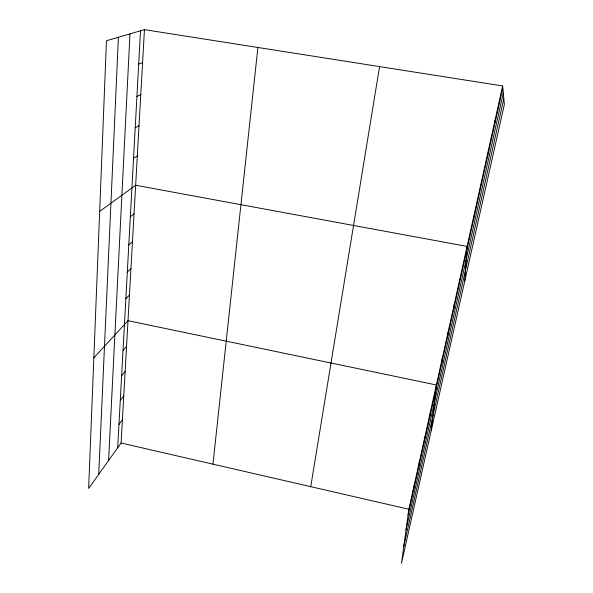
<?xml version="1.0" encoding="UTF-8"?>
<svg xmlns="http://www.w3.org/2000/svg" width="593" height="593" viewBox="0 0 593 593"><rect width="100%" height="100%" fill="white"/><g stroke="black" fill="none" stroke-linecap="round" stroke-linejoin="round"><path stroke-width="0.89" d="M487.75 155.722L487.757 153.083M480.567 188.1L480.656 185.135M98.727 474.341L118.407 37.263M108.586 460.539L129.971 33.883M473.599 219.514L473.763 216.237M117.688 447.797L140.519 30.799M144.44 29.65L106.451 40.754L88.653 488.439L121.098 443.015L144.44 29.65L502.634 85.941L504.346 104.479L401.454 563.35L408.851 509.246L502.634 85.941M464.786 280.889L467.076 246.421L135.656 185.253L99.668 211.397M460.279 279.577L460.583 275.738M453.904 308.308L454.275 304.216M447.708 336.231L448.138 331.895M212.954 464.156L257.896 47.477M441.689 363.368L442.178 358.809M431.178 430.785L436.381 384.983L128.006 320.687L93.842 357.824M429.969 416.19L430.57 411.216M424.269 441.896L424.914 436.73M418.725 466.899L419.414 461.554M413.328 491.234L414.062 485.719M310.739 486.668L379.579 66.601M408.073 514.917L502.805 87.838M406.005 530.06L503.279 92.968M403.759 546.509L503.805 98.616M118.963 424.41L122.41 419.792M120.275 400.423L123.759 395.968M121.624 375.806L125.138 371.529M123.01 350.53L126.554 346.445M125.849 298.702L129.459 295.025M127.302 272.135L130.942 268.673M128.8 244.85L132.476 241.618M130.334 216.801L134.04 213.821M133.536 158.324L137.317 155.885M135.204 127.821L139.021 125.672M136.924 96.422L140.778 94.591M138.695 64.096L142.579 62.599M121.098 443.015L408.851 509.246M495.073 120.031L495.162 122.314"/></g></svg>
